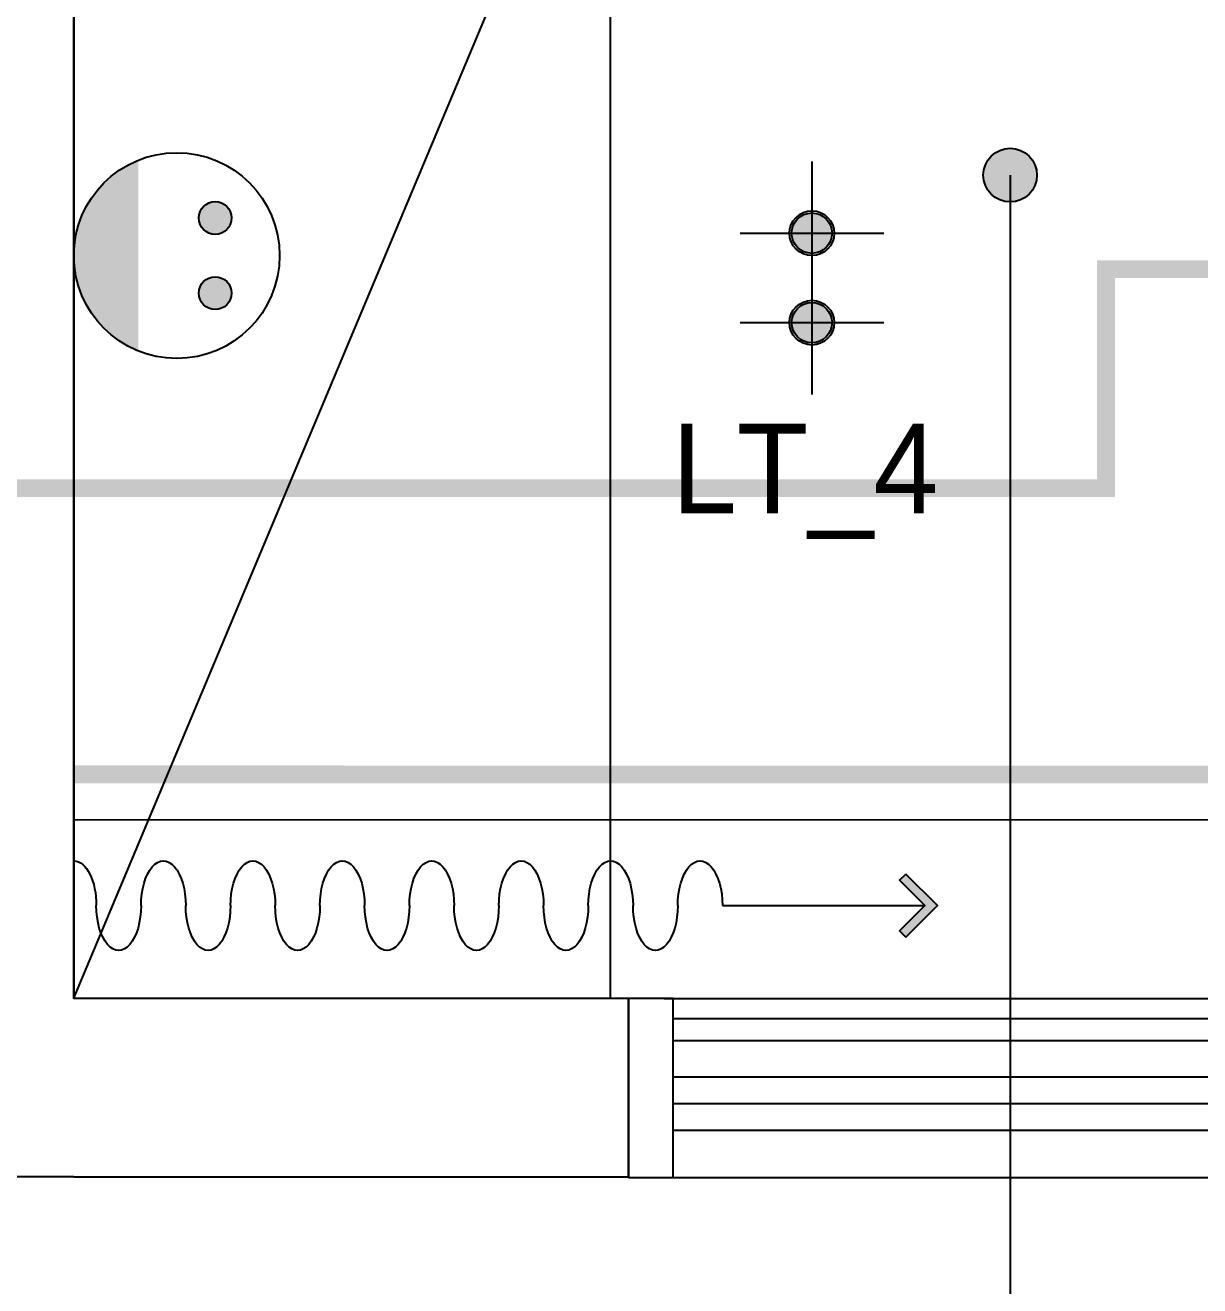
# Model space of a CAD drawing. Header units: millimetres. Extents: x 144680 to 246943, y -177515 to -149396.
# Drawn here: x 221078 to 222391, y -175352 to -173942 of the extents above; entities that cross this region are included whole.
import ezdxf

# ---------------------------------------------------------------- set-up
doc = ezdxf.new("R2010")
doc.units = ezdxf.units.MM
doc.header["$LTSCALE"] = 50
doc.linetypes.add('HID', pattern=[2.5, 1.5, -1])
doc.linetypes.add('HID2', pattern=[1, 0.5, -0.5])
for name, color, linetype in [('0-ELC TEXT', 7, 'Continuous'), ('01. F-소품', 3, 'Continuous'), ('06-FUR', 6, 'Continuous'), ('3.기호.계단선', 30, 'Continuous'), ('CEIL-LIGHT', 7, 'Continuous'), ('RC-LIGHT', 7, 'Continuous'), ('WALL', 2, 'Continuous'), ('win', 4, 'Continuous'), ('설비', 140, 'Continuous')]:
    doc.layers.add(name, color=color, linetype=linetype)
doc.styles.add('코레일둥고', font='')
doc.styles.get('코레일둥고').set_extended_font_data('Korail Round Gothic Medium')

# ---------------------------------------------------------------- blocks, each defined once
blk = doc.blocks.new('vudauseeh')
at = {"layer": 'WALL', "color": 2}
for p, q in [((137860, -175030.5), (137860, -173600)), ((137860, -175230), (134460, -175230))]:
    blk.add_line(p, q, dxfattribs=at)
blk.add_lwpolyline([(137860, -175230), (138480, -175230), (138480, -175030.5), (137860, -175030.5)], dxfattribs=at)
at = {"layer": 'win'}
for p, q in [((138520, -175030.5), (142110, -175030.5)), ((138530, -175118), (140350, -175118)), ((138530, -175118), (142110, -175118)), ((138520, -175230.5), (142110, -175230.5)), ((138530, -175230.5), (142110, -175230.5))]:
    blk.add_line(p, q, dxfattribs=at)
blk.add_lwpolyline([(138480, -175230.5), (138530, -175230.5), (138530, -175030.5), (138480, -175030.5)], close=True, dxfattribs=at)
for points in [[(138530, -175053), (139455, -175053), (139455, -175078), (138530, -175078)], [(138530, -175148), (139455, -175148), (139455, -175178), (138530, -175178)]]:
    blk.add_lwpolyline(points, dxfattribs=at)
blk = doc.blocks.new('cjswjdeh2')
at = {"layer": '06-FUR', "color": 8}
blk.add_line((223412.9, -172713.5), (224012.9, -171283.5), dxfattribs=at)
blk.add_lwpolyline([(224012.9, -171283.5), (223412.9, -171283.5), (223412.9, -172713.5), (224012.9, -172713.5)], close=True, dxfattribs=at)
blk.add_blockref('vudauseeh', (85552.9, 2316.5))
blk = doc.blocks.new('FFSFDF')
at = {"layer": '01. F-소품'}
blk.add_hatch(color=8, dxfattribs=at).paths.add_polyline_path([(1567672.9, 1746751.1), (1567679.9, 1746744.1), (1567715.3, 1746779.4), (1567679.9, 1746814.8), (1567672.9, 1746807.7), (1567701.2, 1746779.4)])
at = {"layer": '01. F-소품', "color": 8}
for p, q in [((1567672.9, 1746807.7), (1567679.9, 1746814.8)), ((1567474.8, 1746779.4), (1567701.2, 1746779.4)), ((1567672.9, 1746751.1), (1567679.9, 1746744.1))]:
    blk.add_line(p, q, dxfattribs=at)
for points in [[(1567672.9, 1746807.7), (1567701.2, 1746779.4), (1567672.9, 1746751.1)], [(1567679.9, 1746814.8), (1567715.3, 1746779.4), (1567679.9, 1746744.1)]]:
    blk.add_lwpolyline(points, dxfattribs=at)
for centre, start_param, end_param in [((1566799.8, 1746779.4), 1.570796, 4.712389), ((1566899.8, 1746779.4), 1.570796, 4.712389), ((1566999.8, 1746779.4), 1.570796, 4.712389), ((1567099.8, 1746779.4), 1.570796, 4.712389), ((1567199.8, 1746779.4), 1.570796, 4.712389), ((1567299.8, 1746779.4), 1.570796, 4.712389), ((1567399.8, 1746779.4), 1.570796, 4.712389), ((1566749.8, 1746779.4), 6.283185, 7.853982), ((1566849.8, 1746779.4), 4.712389, 7.853982), ((1566949.8, 1746779.4), 4.712389, 7.853982), ((1567049.8, 1746779.4), 4.712389, 7.853982), ((1567149.8, 1746779.4), 4.712389, 7.853982), ((1567249.8, 1746779.4), 4.712389, 7.853982), ((1567349.8, 1746779.4), 4.712389, 7.853982), ((1567449.8, 1746779.4), 4.712389, 7.853982)]:
    blk.add_ellipse(centre, major_axis=(0, -50), ratio=0.5, start_param=start_param, end_param=end_param, dxfattribs=at)
blk = doc.blocks.new('1')
at = {"linetype": 'Continuous'}
h = blk.add_hatch(color=4, dxfattribs=at)
h.dxf.hatch_style = 1
edge = h.paths.add_edge_path()
edge.add_arc((11539653.5, -14273503.8), 37.5, 0, 360)
at = {"color": 1, "linetype": 'Continuous'}
for p, q in [((11539653.5, -14273637.1), (11539653.5, -14273370.5)), ((11539520.2, -14273503.8), (11539786.8, -14273503.8))]:
    blk.add_line(p, q, dxfattribs=at)
at = {"color": 4, "linetype": 'Continuous'}
for radius in [41.5, 37.5]:
    blk.add_circle((11539653.5, -14273503.8), radius, dxfattribs=at)

msp = doc.modelspace()

# ---------------------------------------------------------------- hatches: boundary and pattern name
at = {"layer": '0-ELC TEXT'}
h = msp.add_hatch(color=256, dxfattribs=at)
h.dxf.hatch_style = 1
edge = h.paths.add_edge_path()
edge.add_arc((222178.9, -174110.1), 30, 270, 630)
at = {"layer": '설비'}
h = msp.add_hatch(color=10, dxfattribs=at)
edge = h.paths.add_edge_path()
edge.add_line((221204.2, -174093.3), (221204.2, -174306.7))
edge.add_ellipse((221247.2, -174200), major_axis=(81.3, 81.3), ratio=1, start_angle=66.9578, end_angle=203.0422, ccw=False)
h = msp.add_hatch(color=10, dxfattribs=at)
edge = h.paths.add_edge_path()
edge.add_arc((221290.2, -174158), 18.3, 0, 360)
h = msp.add_hatch(color=10, dxfattribs=at)
edge = h.paths.add_edge_path()
edge.add_arc((221290.2, -174242), 18.3, 0, 360)

# ---------------------------------------------------------------- linework, layer by layer
at = {"layer": '0-ELC TEXT'}
msp.add_line((222178.9, -174110.1), (222178.9, -175382.4), dxfattribs=at)
msp.add_circle((222178.9, -174110.1), 30, dxfattribs=at)
at = {"layer": '3.기호.계단선', "color": 140, "linetype": 'HID2', "const_width": 20}
msp.add_lwpolyline([(219984.1, -174460), (222286.2, -174460), (222286.2, -174215.2), (222571.7, -174215.2)], dxfattribs=at)
at = {"layer": '3.기호.계단선', "color": 10, "linetype": 'HID', "const_width": 20}
msp.add_lwpolyline([(221132.2, -174780), (225425.4, -174780.5)], dxfattribs=at)
at = {"layer": 'CEIL-LIGHT'}
msp.add_lwpolyline([(221132.2, -175030.5), (221132.2, -174830.5), (225425.4, -174831), (225425.4, -175030.5)], dxfattribs=at)
at = {"layer": '설비', "color": 10}
for centre, radius in [((221247.2, -174200), 115), ((221290.2, -174158), 18.3), ((221290.2, -174242), 18.3)]:
    msp.add_circle(centre, radius, dxfattribs=at)

# ---------------------------------------------------------------- block references
msp.add_blockref('cjswjdeh2', (-2280.7, -2316.5))
at = {"color": 0, "xscale": -1, "rotation": 180}
msp.add_blockref('FFSFDF', (-1345617.5, 1571852.7), dxfattribs=at)
at = {"layer": 'RC-LIGHT', "xscale": 0.6024096385271789, "yscale": 0.6024096385271789, "zscale": 0.6024096385271789, "rotation": 270}
for p in [(8820453.5, 6777423.5), (8820453.5, 6777323.5)]:
    msp.add_blockref('1', p, dxfattribs=at)

# ---------------------------------------------------------------- texts
at = {"layer": '3.기호.계단선', "style": '코레일둥고'}
msp.add_text('LT_4', height=100, dxfattribs=at).set_placement((221800.6, -174488))

doc.saveas('drawing.dxf')
